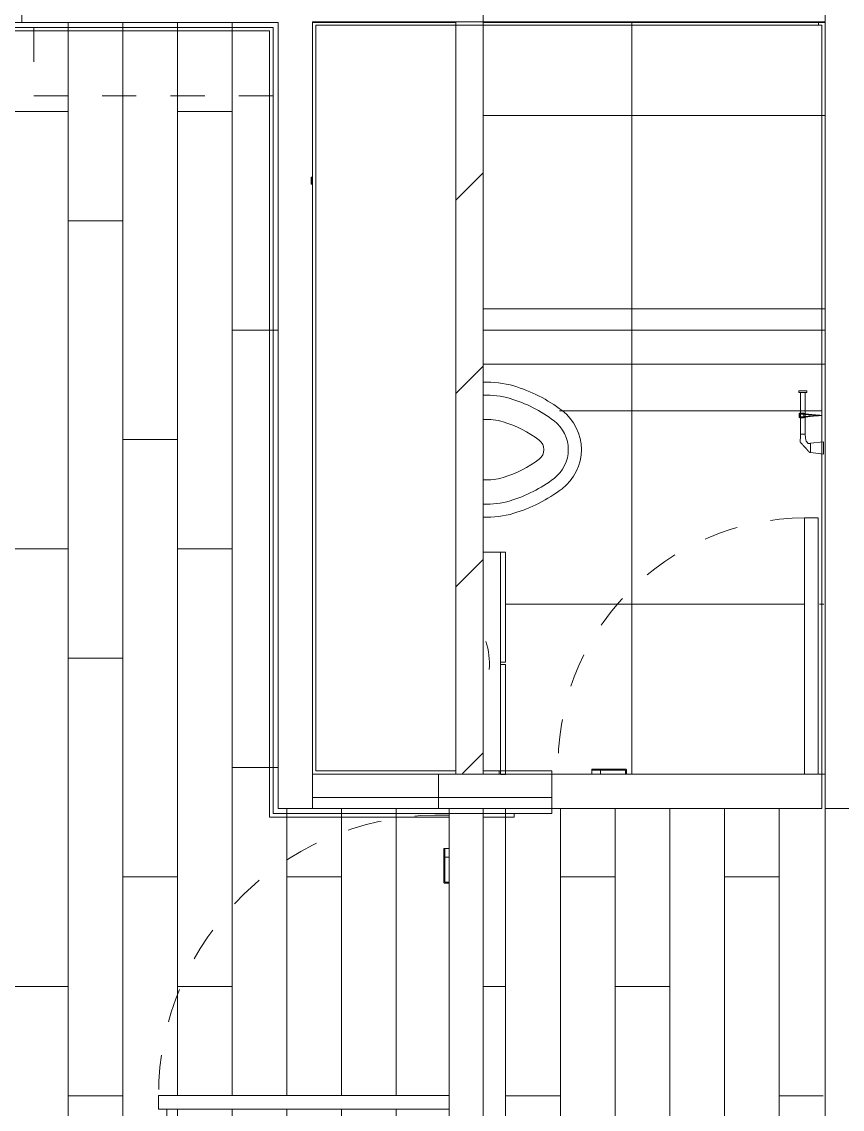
# Model space of a CAD drawing. Header units: metres. Extents: x 3856 to 4207, y -1118 to -691.
# Drawn here: x 3977.007 to 3979.407, y -987.707 to -984.525 of the extents above; entities that cross this region are included whole.
import ezdxf

# ---------------------------------------------------------------- set-up
doc = ezdxf.new("R2010")
doc.units = ezdxf.units.M
doc.linetypes.add('Dash', pattern=[0.00635, 0.003175, -0.003175])
doc.linetypes.add('Derribado', pattern=[0.0048, 0.0032, -0.0016])
for name, color, linetype, lineweight in [('Casework', 7, 'Continuous', 9), ('Ceilings', 7, 'Continuous', 9), ('Common Edges', 7, 'Continuous', 9), ('Cut Pattern', 7, 'Continuous', 18), ('Detail Items', 7, 'Continuous', 9), ('Doors', 7, 'Continuous', 9), ('Floors', 7, 'Continuous', 9), ('Furniture', 7, 'Continuous', 9), ('Generic Models', 7, 'Continuous', 9), ('Linea de proyección', 7, 'Derribado', 9), ('Plumbing Fixtures', 7, 'Continuous', 9), ('Surface Pattern', 7, 'Continuous', 9), ('Walls', 7, 'Continuous', 9)]:
    doc.layers.add(name, color=color, linetype=linetype, lineweight=lineweight)
doc.layers.add('Cour_Roja_Punteada_1', color=1, linetype='Dash', lineweight=9, true_color=0xff0000)
doc.layers.add('ROA-E00-URB-A101-MASTER_PLAN cambio estaciomientos_dwg', color=7, linetype='Continuous', lineweight=9, true_color=0x767676)

# ---------------------------------------------------------------- blocks, each defined once
blk = doc.blocks.new('Toilet-Pressure_Lite_1_0-Kohler-Highline-3519-TR - SANITARIO ACUACER PLUS REDONDO BLANCO REF_ 320381001 CORONA O SIMILAR-V177-IMPLANTACIÓN - KIT COMERCIAL')
at = {"layer": 'Plumbing Fixtures', "color": 254, "true_color": 0xd4d4d4}
for centre, radius, start, end in [((0.0777, -0.5107), 0.2754, 177.7692, 196.5247), ((0.0777, -0.5107), 0.2373, 177.411, 196.5247), ((0.0777, -0.5107), 0.1661, 176.3005, 196.5247), ((-0.0777, -0.5107), 0.1661, 343.4753, 3.6995), ((-0.0777, -0.5107), 0.2373, 343.4753, 2.589), ((-0.0777, -0.5107), 0.2754, 343.4753, 2.2308), ((0.232, -0.4649), 0.327, 196.5247, 217.4753), ((-0.232, -0.4649), 0.327, 322.5247, 343.4753), ((0.232, -0.4649), 0.4363, 196.5247, 217.4753), ((0.232, -0.4649), 0.3982, 196.5247, 217.4753), ((-0.232, -0.4649), 0.3982, 322.5247, 343.4753), ((-0.232, -0.4649), 0.4363, 322.5247, 343.4753), ((0, -0.6428), 0.0347, 217.4753, 322.5247), ((0, -0.6428), 0.144, 217.4753, 322.5247), ((0, -0.6428), 0.1059, 217.4753, 322.5247)]:
    blk.add_arc(centre, radius, start, end, dxfattribs=at)
blk = doc.blocks.new('COUR-PUERTA-SIMPLE - P-04 90 cm x 2_10 cm-V186-IMPLANTACIÓN - KIT COMERCIAL')
at = {"layer": 'Detail Items'}
for p, q in [((0.39, -0.9), (0.39, -0.05)), ((0.39, -0.05), (0.39, -0.9)), ((0.43, -0.05), (0.43, -0.9)), ((0.43, -0.9), (0.43, -0.05)), ((0.43, -0.9), (0.39, -0.9)), ((0.39, -0.9), (0.43, -0.9))]:
    blk.add_line(p, q, dxfattribs=at)
at = {"layer": 'Doors'}
for p, q in [((-0.3327, -0.05), (-0.3327, -0.0622)), ((-0.3327, -0.0622), (-0.3327, -0.0654)), ((-0.32, -0.0622), (-0.3327, -0.0622)), ((-0.3327, -0.0622), (-0.3073, -0.0622)), ((-0.3327, -0.0622), (-0.3073, -0.0622)), ((-0.32, -0.0622), (-0.2342, -0.0622)), ((-0.2342, -0.0622), (-0.32, -0.0622)), ((-0.32, -0.0654), (-0.32, -0.0622)), ((-0.32, -0.0622), (-0.32, -0.0654)), ((-0.3073, -0.0622), (-0.3073, -0.05)), ((-0.2342, -0.0622), (-0.2342, -0.05)), ((-0.2342, -0.05), (-0.2342, -0.0622)), ((-0.2311, -0.05), (-0.2311, -0.0623)), ((-0.2311, -0.0623), (-0.2311, -0.05)), ((-0.3327, -0.0654), (-0.32, -0.0654)), ((-0.32, -0.0654), (-0.2342, -0.0654)), ((-0.2342, -0.0654), (-0.32, -0.0654))]:
    blk.add_line(p, q, dxfattribs=at)
at = {"layer": 'Doors', "flags": 128}
for points in [[(-0.2342, -0.0654), (-0.2335, -0.0653), (-0.2329, -0.0651), (-0.2323, -0.0647), (-0.2318, -0.0642), (-0.2314, -0.0636), (-0.2312, -0.063), (-0.2311, -0.0623)], [(-0.2311, -0.0623), (-0.2312, -0.063), (-0.2314, -0.0636), (-0.2318, -0.0642), (-0.2323, -0.0647), (-0.2329, -0.0651), (-0.2335, -0.0653), (-0.2342, -0.0654)]]:
    blk.add_lwpolyline(points, dxfattribs=at)
at = {"layer": 'Linea de proyección'}
blk.add_arc((0.39, -0.0791), 0.8209, 177.9834, 270, dxfattribs=at)
blk = doc.blocks.new('COUR-PUERTA-SIMPLE - P-05 _ 80 cm x 210 cm-V189-IMPLANTACIÓN - KIT COMERCIAL')
at = {"layer": 'Detail Items'}
for p, q in [((0.38, 0.8), (0.34, 0.8)), ((0.34, 0.8), (0.34, 0.05)), ((0.34, 0.8), (0.38, 0.8)), ((0.34, 0.05), (0.34, 0.8)), ((0.38, 0.05), (0.38, 0.8)), ((0.38, 0.8), (0.38, 0.05))]:
    blk.add_line(p, q, dxfattribs=at)
at = {"layer": 'Doors'}
for p, q in [((-0.2827, 0.0654), (-0.2827, 0.0622)), ((-0.27, 0.0654), (-0.2827, 0.0654)), ((-0.27, 0.0654), (-0.1842, 0.0654)), ((-0.1842, 0.0654), (-0.27, 0.0654)), ((-0.27, 0.0654), (-0.27, 0.0622)), ((-0.27, 0.0622), (-0.27, 0.0654)), ((-0.2827, 0.0622), (-0.27, 0.0622)), ((-0.2827, 0.0622), (-0.2827, 0.05)), ((-0.2573, 0.0622), (-0.2827, 0.0622)), ((-0.2573, 0.0622), (-0.2827, 0.0622)), ((-0.27, 0.0622), (-0.1842, 0.0622)), ((-0.1842, 0.0622), (-0.27, 0.0622)), ((-0.2573, 0.05), (-0.2573, 0.0622)), ((-0.1842, 0.0622), (-0.1842, 0.05)), ((-0.1842, 0.05), (-0.1842, 0.0622)), ((-0.1811, 0.05), (-0.1811, 0.0623)), ((-0.1811, 0.0623), (-0.1811, 0.05)), ((0.4, 0.05), (0.4, -0.05))]:
    blk.add_line(p, q, dxfattribs=at)
at = {"layer": 'Doors', "flags": 128}
for points in [[(-0.1842, 0.0654), (-0.1835, 0.0653), (-0.1829, 0.0651), (-0.1823, 0.0647), (-0.1818, 0.0642), (-0.1814, 0.0636), (-0.1812, 0.063), (-0.1811, 0.0623)], [(-0.1811, 0.0623), (-0.1812, 0.063), (-0.1814, 0.0636), (-0.1818, 0.0642), (-0.1823, 0.0647), (-0.1829, 0.0651), (-0.1835, 0.0653), (-0.1842, 0.0654)]]:
    blk.add_lwpolyline(points, dxfattribs=at)
at = {"layer": 'Linea de proyección'}
blk.add_arc((0.34, 0.0789), 0.7211, 90, 182.2872, dxfattribs=at)
blk = doc.blocks.new('Lavm_Vessel_ManantialDuo_34_5x34_5x13_5_Corona - Lavm_Vessel_ManantialDuo_34_5x34_5x13_5_Corona-10601154-IMPLANTACIÓN - KIT COMERCIAL')
at = {"layer": 'Detail Items', "color": 253, "true_color": 0xaaaaaa}
blk.add_arc((0, 0), 0.193, 84.6951, 109.3391, dxfattribs=at)
blk = doc.blocks.new('PM4045551-Ducha-monocontrol-Palma-Pro - Ducha monocontrol Palma Pro-10363258-IMPLANTACIÓN - KIT COMERCIAL')
at = {"layer": 'Plumbing Fixtures', "color": 253, "true_color": 0xaaaaaa}
for p, q in [((0.1147, 0.0086), (0.1147, 0.0055)), ((0.1147, 0.0086), (0.125, 0.0086)), ((0.125, 0.0055), (0.1147, 0.0055)), ((0.125, 0.0086), (0.1353, 0.0086)), ((0.1353, 0.0055), (0.125, 0.0055)), ((0.1353, 0.0055), (0.1353, 0.0086))]:
    blk.add_line(p, q, dxfattribs=at)
at = {"layer": 'Plumbing Fixtures', "color": 253, "true_color": 0xaaaaaa, "flags": 128}
for points in [[(0.1139, 0.0051), (0.1139, 0.0051), (0.1139, 0.0051), (0.1139, 0.0052), (0.114, 0.0052), (0.114, 0.0052), (0.114, 0.0052), (0.1141, 0.0053), (0.1141, 0.0053), (0.1141, 0.0053), (0.1142, 0.0053), (0.1142, 0.0054), (0.1142, 0.0054), (0.1143, 0.0054), (0.1143, 0.0054), (0.1143, 0.0054), (0.1144, 0.0054), (0.1144, 0.0055), (0.1144, 0.0055), (0.1145, 0.0055), (0.1145, 0.0055), (0.1146, 0.0055), (0.1146, 0.0055), (0.1146, 0.0055), (0.1147, 0.0055)], [(0.1147, 0.0055), (0.1147, 0.0055), (0.1148, 0.0055), (0.1148, 0.0055), (0.1149, 0.0055), (0.115, 0.0055), (0.1151, 0.0055), (0.1152, 0.0055), (0.1154, 0.0055), (0.1155, 0.0055), (0.1157, 0.0055), (0.1159, 0.0055), (0.1161, 0.0055), (0.1163, 0.0055), (0.1165, 0.0055), (0.1167, 0.0055), (0.117, 0.0055), (0.1173, 0.0055), (0.1175, 0.0055), (0.1178, 0.0055), (0.1181, 0.0055), (0.1184, 0.0055), (0.1188, 0.0055), (0.1191, 0.0055), (0.1194, 0.0055), (0.1198, 0.0055), (0.1201, 0.0055), (0.1205, 0.0055), (0.1209, 0.0055), (0.1213, 0.0055), (0.1217, 0.0055), (0.122, 0.0055), (0.1224, 0.0055), (0.1228, 0.0055), (0.1232, 0.0055), (0.1237, 0.0055), (0.1241, 0.0055), (0.1245, 0.0055), (0.1249, 0.0055), (0.125, 0.0055)], [(0.125, 0.0055), (0.1246, 0.0055), (0.1242, 0.0055), (0.1238, 0.0055), (0.1234, 0.0055), (0.123, 0.0055), (0.1226, 0.0055), (0.1222, 0.0055), (0.1218, 0.0055), (0.1214, 0.0055), (0.121, 0.0055), (0.1206, 0.0055), (0.1202, 0.0055), (0.1199, 0.0055), (0.1195, 0.0055), (0.1192, 0.0055), (0.1188, 0.0055), (0.1185, 0.0055), (0.1182, 0.0055), (0.1179, 0.0055), (0.1176, 0.0055), (0.1173, 0.0055), (0.1171, 0.0055), (0.1168, 0.0055), (0.1166, 0.0055), (0.1163, 0.0055), (0.1161, 0.0055), (0.1159, 0.0055), (0.1157, 0.0055), (0.1156, 0.0055), (0.1154, 0.0055), (0.1153, 0.0055), (0.1151, 0.0055), (0.115, 0.0055), (0.1149, 0.0055), (0.1148, 0.0055), (0.1148, 0.0055), (0.1147, 0.0055), (0.1147, 0.0055)], [(0.1353, 0.0055), (0.1353, 0.0055), (0.1352, 0.0055), (0.1352, 0.0055), (0.1351, 0.0055), (0.135, 0.0055), (0.1349, 0.0055), (0.1348, 0.0055), (0.1346, 0.0055), (0.1345, 0.0055), (0.1343, 0.0055), (0.1341, 0.0055), (0.1339, 0.0055), (0.1337, 0.0055), (0.1335, 0.0055), (0.1333, 0.0055), (0.133, 0.0055), (0.1327, 0.0055), (0.1325, 0.0055), (0.1322, 0.0055), (0.1319, 0.0055), (0.1316, 0.0055), (0.1312, 0.0055), (0.1309, 0.0055), (0.1306, 0.0055), (0.1302, 0.0055), (0.1299, 0.0055), (0.1295, 0.0055), (0.1291, 0.0055), (0.1287, 0.0055), (0.1283, 0.0055), (0.128, 0.0055), (0.1276, 0.0055), (0.1272, 0.0055), (0.1268, 0.0055), (0.1263, 0.0055), (0.1259, 0.0055), (0.1255, 0.0055), (0.1251, 0.0055), (0.125, 0.0055)], [(0.125, 0.0055), (0.1254, 0.0055), (0.1258, 0.0055), (0.1262, 0.0055), (0.1266, 0.0055), (0.127, 0.0055), (0.1274, 0.0055), (0.1278, 0.0055), (0.1282, 0.0055), (0.1286, 0.0055), (0.129, 0.0055), (0.1294, 0.0055), (0.1298, 0.0055), (0.1301, 0.0055), (0.1305, 0.0055), (0.1308, 0.0055), (0.1312, 0.0055), (0.1315, 0.0055), (0.1318, 0.0055), (0.1321, 0.0055), (0.1324, 0.0055), (0.1327, 0.0055), (0.1329, 0.0055), (0.1332, 0.0055), (0.1334, 0.0055), (0.1337, 0.0055), (0.1339, 0.0055), (0.1341, 0.0055), (0.1343, 0.0055), (0.1344, 0.0055), (0.1346, 0.0055), (0.1347, 0.0055), (0.1349, 0.0055), (0.135, 0.0055), (0.1351, 0.0055), (0.1352, 0.0055), (0.1352, 0.0055), (0.1353, 0.0055), (0.1353, 0.0055)], [(0.1353, 0.0055), (0.1353, 0.0055), (0.1354, 0.0055), (0.1354, 0.0055), (0.1355, 0.0055), (0.1355, 0.0055), (0.1355, 0.0055), (0.1356, 0.0055), (0.1356, 0.0054), (0.1357, 0.0054), (0.1357, 0.0054), (0.1357, 0.0054), (0.1358, 0.0054), (0.1358, 0.0054), (0.1358, 0.0053), (0.1359, 0.0053), (0.1359, 0.0053), (0.1359, 0.0053), (0.136, 0.0053), (0.136, 0.0052), (0.136, 0.0052), (0.136, 0.0052), (0.1361, 0.0051), (0.1361, 0.0051), (0.1361, 0.0051), (0.1361, 0.005)]]:
    blk.add_lwpolyline(points, dxfattribs=at)
blk = doc.blocks.new('KR6155551-Portarollos-Koral-mate-black - Mate black-10613681-IMPLANTACIÓN - KIT COMERCIAL')
at = {"layer": 'Furniture'}
for p, q in [((0.107, -0.0001), (0.1115, -0.0379)), ((0.143, -0.0001), (0.107, -0.0001)), ((0.143, -0.0001), (0.107, -0.0001)), ((0.1385, -0.0379), (0.143, -0.0001)), ((-0.0375, -0.0484), (-0.0421, -0.0484)), ((-0.0421, -0.0484), (-0.0421, -0.0601)), ((-0.0421, -0.0601), (-0.0421, -0.0719)), ((-0.0375, -0.0601), (-0.0375, -0.0484)), ((0.0844, -0.0534), (-0.0375, -0.0534)), ((-0.0375, -0.0534), (-0.0375, -0.0668)), ((-0.0375, -0.0534), (-0.0375, -0.0668)), ((-0.0375, -0.0719), (-0.0375, -0.0601)), ((0.0844, -0.0668), (0.0844, -0.0534)), ((0.0844, -0.0668), (0.0844, -0.0534)), ((0.1115, -0.0379), (0.1385, -0.0379)), ((0.1115, -0.0379), (0.1385, -0.0379)), ((-0.0421, -0.0719), (-0.0375, -0.0719)), ((-0.0375, -0.0668), (0.0844, -0.0668))]:
    blk.add_line(p, q, dxfattribs=at)
at = {"layer": 'Furniture', "flags": 128}
for points in [[(0.0844, -0.0534), (0.0955, -0.0525), (0.1017, -0.0515), (0.1048, -0.0503), (0.1075, -0.0486), (0.1105, -0.0465), (0.1118, -0.0444), (0.112, -0.0425), (0.1116, -0.0379)], [(0.1116, -0.0379), (0.112, -0.0425), (0.1118, -0.0444), (0.1105, -0.0465), (0.1075, -0.0486), (0.1048, -0.0503), (0.1017, -0.0515), (0.0955, -0.0525), (0.0844, -0.0534)], [(0.0844, -0.0534), (0.0844, -0.0537), (0.0844, -0.0543), (0.0844, -0.0554), (0.0844, -0.0568), (0.0844, -0.0584), (0.0844, -0.0601), (0.0844, -0.0619), (0.0844, -0.0635), (0.0844, -0.0649), (0.0844, -0.0659), (0.0844, -0.0666), (0.0844, -0.0668)], [(0.0844, -0.0668), (0.0844, -0.0666), (0.0844, -0.0659), (0.0844, -0.0649), (0.0844, -0.0635), (0.0844, -0.0619), (0.0844, -0.0601), (0.0844, -0.0584), (0.0844, -0.0568), (0.0844, -0.0554), (0.0844, -0.0543), (0.0844, -0.0537), (0.0844, -0.0534)], [(0.1386, -0.0379), (0.1381, -0.0379), (0.1367, -0.0379), (0.1346, -0.0379), (0.1318, -0.0379), (0.1286, -0.0379), (0.1251, -0.0379), (0.1216, -0.0379), (0.1183, -0.0379), (0.1155, -0.0379), (0.1134, -0.0379), (0.112, -0.0379), (0.1116, -0.0379)], [(0.1116, -0.0379), (0.112, -0.0379), (0.1134, -0.0379), (0.1155, -0.0379), (0.1183, -0.0379), (0.1216, -0.0379), (0.1251, -0.0379), (0.1286, -0.0379), (0.1318, -0.0379), (0.1346, -0.0379), (0.1367, -0.0379), (0.1381, -0.0379), (0.1386, -0.0379)], [(0.1386, -0.0379), (0.1385, -0.0392), (0.1384, -0.0405)], [(0.1384, -0.0405), (0.1385, -0.0392), (0.1386, -0.0379)], [(0.1073, -0.0684), (0.1019, -0.0682), (0.0951, -0.0676), (0.0844, -0.0668)], [(0.0844, -0.0668), (0.0951, -0.0676), (0.1019, -0.0682), (0.1073, -0.0684)]]:
    blk.add_lwpolyline(points, dxfattribs=at)
at = {"layer": 'Furniture'}
for points, knots in [([(0.1384, -0.0405), (0.1383, -0.0405), (0.1381, -0.0407), (0.1376, -0.0411), (0.1373, -0.0414), (0.137, -0.0417), (0.1364, -0.0422), (0.1356, -0.0429), (0.1349, -0.0436), (0.1343, -0.0441), (0.1338, -0.0446), (0.1333, -0.045), (0.1326, -0.0456), (0.1317, -0.0464), (0.1308, -0.0473), (0.1301, -0.0479), (0.1295, -0.0484), (0.129, -0.0489), (0.1282, -0.0496), (0.1273, -0.0505), (0.1263, -0.0513), (0.1256, -0.052), (0.1251, -0.0524), (0.1245, -0.0529), (0.1239, -0.0535), (0.1227, -0.0546), (0.1211, -0.056), (0.1193, -0.0577), (0.118, -0.0588), (0.1173, -0.0594), (0.1168, -0.0599), (0.1162, -0.0604), (0.1155, -0.061), (0.1147, -0.0618), (0.1138, -0.0626), (0.1132, -0.0631), (0.1129, -0.0634), (0.1126, -0.0636), (0.1124, -0.0638), (0.1121, -0.0641), (0.1115, -0.0646), (0.1107, -0.0654), (0.11, -0.066), (0.1094, -0.0665), (0.1091, -0.0668), (0.1089, -0.067), (0.1087, -0.0672), (0.1084, -0.0675), (0.108, -0.0678), (0.1076, -0.0682), (0.1074, -0.0683), (0.1073, -0.0684)], [-1, -1, -1, -1, -0.944444, -0.916667, -0.902778, -0.888889, -0.861111, -0.833333, -0.805556, -0.791667, -0.777778, -0.763889, -0.75, -0.722222, -0.694444, -0.680556, -0.666667, -0.652778, -0.638889, -0.611111, -0.583333, -0.569444, -0.555556, -0.541667, -0.527778, -0.5, -0.444444, -0.388889, -0.361111, -0.347222, -0.333333, -0.319444, -0.305556, -0.277778, -0.25, -0.236111, -0.229167, -0.222222, -0.215278, -0.208333, -0.194444, -0.166667, -0.138889, -0.125, -0.111111, -0.104167, -0.097222, -0.083333, -0.055556, -0.027778, 0, 0, 0, 0]), ([(0.1073, -0.0684), (0.1074, -0.0683), (0.1076, -0.0682), (0.108, -0.0678), (0.1084, -0.0675), (0.1087, -0.0672), (0.1089, -0.067), (0.1091, -0.0668), (0.1094, -0.0665), (0.11, -0.066), (0.1107, -0.0654), (0.1115, -0.0646), (0.1121, -0.0641), (0.1124, -0.0638), (0.1126, -0.0636), (0.1129, -0.0634), (0.1132, -0.0631), (0.1138, -0.0626), (0.1147, -0.0618), (0.1155, -0.061), (0.1162, -0.0604), (0.1168, -0.0599), (0.1173, -0.0594), (0.118, -0.0588), (0.1193, -0.0577), (0.1211, -0.056), (0.1227, -0.0546), (0.1239, -0.0535), (0.1245, -0.0529), (0.1252, -0.0523), (0.1261, -0.0515), (0.1273, -0.0505), (0.1282, -0.0496), (0.129, -0.0489), (0.1295, -0.0484), (0.1301, -0.0479), (0.1308, -0.0473), (0.1317, -0.0464), (0.1326, -0.0456), (0.1333, -0.045), (0.1338, -0.0446), (0.1343, -0.0441), (0.1349, -0.0436), (0.1356, -0.0429), (0.1364, -0.0422), (0.137, -0.0417), (0.1373, -0.0414), (0.1376, -0.0411), (0.1381, -0.0407), (0.1383, -0.0405), (0.1384, -0.0405)], [-1, -1, -1, -1, -0.972222, -0.944444, -0.916667, -0.902778, -0.895833, -0.888889, -0.875, -0.861111, -0.833333, -0.805556, -0.791667, -0.784722, -0.777778, -0.770833, -0.763889, -0.75, -0.722222, -0.694444, -0.680556, -0.666667, -0.652778, -0.638889, -0.611111, -0.555556, -0.5, -0.472222, -0.458333, -0.444444, -0.416667, -0.388889, -0.361111, -0.347222, -0.333333, -0.319444, -0.305556, -0.277778, -0.25, -0.236111, -0.222222, -0.208333, -0.194444, -0.166667, -0.138889, -0.111111, -0.097222, -0.083333, -0.055556, 0, 0, 0, 0])]:
    blk.add_open_spline(points, degree=3, knots=knots, dxfattribs=at)
blk = doc.blocks.new('KR6125551-Percha-Koral-mate-black - Mate black-10354675-IMPLANTACIÓN - KIT COMERCIAL')
at = {"layer": 'Generic Models'}
for p, q in [((0.1185, -0.0587), (0.1185, -0.0687)), ((0.13, -0.0572), (0.12, -0.0572)), ((0.1315, -0.0687), (0.1315, -0.0587)), ((0.12, -0.0702), (0.13, -0.0702)), ((0.1293, -0.0714), (0.1207, -0.0714))]:
    blk.add_line(p, q, dxfattribs=at)
at = {"layer": 'Generic Models', "flags": 128}
for points in [[(0.125, -0.005), (0.1203, -0.005), (0.116, -0.005), (0.1123, -0.005), (0.1094, -0.005), (0.1076, -0.005), (0.107, -0.005), (0.1076, -0.005), (0.1094, -0.005), (0.1123, -0.005), (0.116, -0.005), (0.1203, -0.005), (0.125, -0.005)], [(0.1187, -0.0581), (0.1199, -0.0544), (0.1201, -0.0537), (0.1203, -0.0531), (0.1204, -0.0524), (0.121, -0.0498), (0.1215, -0.0454), (0.1226, -0.0361), (0.1239, -0.0207), (0.1248, -0.0084), (0.125, -0.005)], [(0.1313, -0.058), (0.1301, -0.0544), (0.1299, -0.0537), (0.1297, -0.053), (0.1296, -0.0524), (0.129, -0.0498), (0.1285, -0.0454), (0.1274, -0.036), (0.1261, -0.0207), (0.1252, -0.0084), (0.125, -0.005)], [(0.125, -0.005), (0.1297, -0.005), (0.134, -0.005), (0.1377, -0.005), (0.1406, -0.005), (0.1424, -0.005), (0.143, -0.005), (0.1424, -0.005), (0.1406, -0.005), (0.1377, -0.005), (0.134, -0.005), (0.1297, -0.005), (0.125, -0.005)], [(0.12, -0.0572), (0.1196, -0.0573), (0.1192, -0.0574), (0.1189, -0.0577), (0.1187, -0.058), (0.1186, -0.0584), (0.1185, -0.0587)], [(0.1315, -0.0587), (0.1314, -0.0583), (0.1313, -0.058), (0.1311, -0.0577), (0.1308, -0.0574), (0.1304, -0.0573), (0.13, -0.0572)], [(0.1185, -0.0687), (0.1186, -0.0691), (0.1187, -0.0695), (0.1189, -0.0698), (0.1193, -0.07), (0.1196, -0.0702), (0.12, -0.0702)], [(0.1187, -0.0694), (0.1194, -0.0706), (0.12, -0.0712), (0.1207, -0.0714)], [(0.1313, -0.0694), (0.1306, -0.0706), (0.13, -0.0712), (0.1293, -0.0714)], [(0.13, -0.0702), (0.1304, -0.0702), (0.1307, -0.07), (0.1311, -0.0698), (0.1313, -0.0695), (0.1314, -0.0691), (0.1315, -0.0687)]]:
    blk.add_lwpolyline(points, dxfattribs=at)
at = {"layer": 'Generic Models'}
for points, knots in [([(0.125, -0.005), (0.1249, -0.0061), (0.1248, -0.0085), (0.1245, -0.0124), (0.1243, -0.0164), (0.124, -0.02), (0.1238, -0.0231), (0.1234, -0.027), (0.1231, -0.0306), (0.1228, -0.0342), (0.1225, -0.0367), (0.1223, -0.039), (0.122, -0.0412), (0.1218, -0.0434), (0.1215, -0.0457), (0.1213, -0.0479), (0.121, -0.0498), (0.1208, -0.0513), (0.1205, -0.0523), (0.1203, -0.0532), (0.12, -0.0542), (0.1198, -0.0553), (0.1195, -0.0563), (0.1193, -0.0569), (0.1191, -0.0574), (0.119, -0.0577), (0.1189, -0.058), (0.1187, -0.0583), (0.1186, -0.0586), (0.1185, -0.0587)], [0, 0, 0, 0, 0.038462, 0.076923, 0.115385, 0.153846, 0.192308, 0.230769, 0.307692, 0.346154, 0.384615, 0.423077, 0.461538, 0.5, 0.538462, 0.576923, 0.615385, 0.653846, 0.692308, 0.730769, 0.769231, 0.807692, 0.846154, 0.884615, 0.903846, 0.923077, 0.942308, 0.961538, 1, 1, 1, 1]), ([(0.1185, -0.0687), (0.1186, -0.0689), (0.1188, -0.0692), (0.119, -0.0697), (0.1193, -0.07), (0.1195, -0.0701), (0.1198, -0.07), (0.12, -0.0696), (0.1203, -0.0689), (0.1205, -0.0675), (0.1208, -0.0655), (0.121, -0.063), (0.1213, -0.0602), (0.1216, -0.0563), (0.122, -0.0511), (0.1224, -0.0458), (0.1228, -0.0416), (0.123, -0.0384), (0.1233, -0.035), (0.1235, -0.0305), (0.1239, -0.0249), (0.1243, -0.0177), (0.1246, -0.0106), (0.1249, -0.0066), (0.125, -0.005)], [0, 0, 0, 0, 0.038462, 0.076923, 0.115385, 0.153846, 0.192308, 0.230769, 0.269231, 0.307692, 0.346154, 0.384615, 0.423077, 0.461538, 0.538462, 0.615385, 0.653846, 0.692308, 0.730769, 0.769231, 0.826923, 0.884615, 0.942308, 1, 1, 1, 1]), ([(0.1315, -0.0587), (0.1314, -0.0586), (0.1313, -0.0583), (0.1311, -0.058), (0.131, -0.0577), (0.1309, -0.0574), (0.1307, -0.0569), (0.1305, -0.0562), (0.1303, -0.0553), (0.13, -0.0542), (0.1298, -0.0532), (0.1295, -0.0523), (0.1293, -0.0513), (0.129, -0.0498), (0.1288, -0.0479), (0.1285, -0.0457), (0.1283, -0.0434), (0.1279, -0.0405), (0.1276, -0.0375), (0.1273, -0.0342), (0.1269, -0.0306), (0.1266, -0.027), (0.1263, -0.0231), (0.126, -0.02), (0.1258, -0.0164), (0.1255, -0.0124), (0.1253, -0.0085), (0.1251, -0.0061), (0.125, -0.005)], [0, 0, 0, 0, 0.038462, 0.057692, 0.076923, 0.096154, 0.115385, 0.153846, 0.192308, 0.230769, 0.269231, 0.307692, 0.346154, 0.384615, 0.423077, 0.461538, 0.5, 0.538462, 0.615385, 0.653846, 0.692308, 0.769231, 0.807692, 0.846154, 0.884615, 0.923077, 0.961538, 1, 1, 1, 1]), ([(0.1315, -0.0687), (0.1314, -0.0689), (0.1313, -0.0692), (0.131, -0.0697), (0.1308, -0.07), (0.1305, -0.0701), (0.1303, -0.07), (0.13, -0.0696), (0.1298, -0.0689), (0.1295, -0.0675), (0.1293, -0.0655), (0.129, -0.063), (0.1288, -0.0602), (0.1284, -0.0563), (0.128, -0.0511), (0.1276, -0.0458), (0.1273, -0.0416), (0.1269, -0.0374), (0.1265, -0.0313), (0.1261, -0.0242), (0.1258, -0.0177), (0.1254, -0.0114), (0.1252, -0.0072), (0.125, -0.005)], [0, 0, 0, 0, 0.038462, 0.076923, 0.115385, 0.153846, 0.192308, 0.230769, 0.269231, 0.307692, 0.346154, 0.384615, 0.423077, 0.461538, 0.538462, 0.615385, 0.653846, 0.692308, 0.769231, 0.846154, 0.884615, 0.923077, 1, 1, 1, 1])]:
    blk.add_open_spline(points, degree=3, knots=knots, dxfattribs=at)
blk = doc.blocks.new('EDIFICIO TIPO A_rvt-2-IMPLANTACIÓN - KIT COMERCIAL')
at = {"layer": 'Cut Pattern', "lineweight": 9, "true_color": 0x414141}
h = blk.add_hatch(dxfattribs=at)
h.set_pattern_fill('FP_58', color=250, style=0, pattern_type=2)
h.set_pattern_definition([(45, (0, 0), (-0.282842712, 0.282842712), [])])
h.paths.add_polyline_path([(3978.2768, -986.7273), (3978.3568, -986.7173), (3978.3568, -984.5253), (3978.2768, -984.5253), (3978.2768, -986.7173)])
at = {"layer": 'Surface Pattern', "true_color": 0x808080}
h = blk.add_hatch(dxfattribs=at)
h.set_pattern_fill('FP_47', color=8, style=0, pattern_type=2)
h.set_pattern_definition([(270, (6019.702, 1034.412), (0.16, 1e-17), []), (0, (6019.702, 1034.412), (0.32, 0.32), [0.16, -1.12]), (0, (6019.862, 1033.772), (0.32, 0.32), [0.16, -1.12])])
h.paths.add_polyline_path([(3979.5051, -996.0273), (3982.9568, -996.0273), (3982.9568, -987.8273), (3979.4568, -987.8273), (3979.4568, -989.0273), (3979.3568, -989.0273), (3979.3468, -986.8273), (3978.3568, -986.8273), (3978.3568, -990.6273), (3978.2568, -990.6273), (3978.2568, -990.3273), (3976.9818, -990.3273), (3976.9818, -991.5673), (3977.9318, -991.5673), (3977.9318, -991.6073), (3976.9818, -991.6123), (3976.9818, -991.6273), (3979.4568, -991.6273), (3979.4568, -991.7423), (3979.5918, -991.7423), (3979.5918, -993.5423), (3979.4568, -993.5423), (3979.4651, -996.0273)])
h.paths.add_polyline_path([(3981.3702, -995.9513), (3981.3702, -995.1513), (3982.0702, -995.1513), (3982.0702, -993.6366), (3982.8702, -993.6366), (3982.8702, -995.9513), (3982.0702, -995.9513)])
h.paths.add_polyline_path([(3981.2828, -994.6273), (3980.8254, -994.6273), (3980.8254, -994.1273), (3981.4254, -994.1273), (3981.4254, -994.6273), (3981.3702, -994.6273)])
h.paths.add_polyline_path([(3981.2828, -992.0273), (3980.7068, -992.0273), (3980.7068, -991.3273), (3982.3068, -991.3273), (3982.3068, -992.0273)])
h.paths.add_polyline_path([(3977.2825, -990.2273), (3977.6568, -990.2173), (3977.6568, -990.1293), (3976.5568, -990.1293), (3976.5568, -990.1143), (3977.6568, -990.1143), (3977.6568, -987.8273), (3976.5559, -987.8293), (3976.5559, -990.2273)])
h.paths.add_polyline_path([(3976.5718, -989.8587), (3976.5718, -989.85), (3976.6942, -989.8587)])
h.paths.add_polyline_path([(3976.5559, -987.7273), (3978.2568, -987.7273), (3978.2568, -987.7073), (3977.4068, -987.7073), (3977.4068, -987.6673), (3978.2568, -987.6673), (3978.2568, -986.8273), (3977.7568, -986.8273), (3977.7568, -984.5273), (3974.4068, -984.5273), (3974.4068, -987.7273), (3975.949, -987.7273)])
h.paths.add_polyline_path([(3981.2828, -987.7273), (3982.9568, -987.7273), (3982.9568, -984.5273), (3980.0568, -984.5298), (3980.0568, -986.7148), (3980.0818, -986.7148), (3980.0818, -986.7298), (3980.0568, -986.7298), (3980.0568, -986.8273), (3979.4568, -986.8273), (3979.4568, -987.6173), (3980.2068, -987.6173), (3980.2068, -987.6573), (3979.4568, -987.6573), (3979.4568, -987.7273)])
h.paths.add_polyline_path([(3974.9273, -987.295), (3974.5273, -987.295), (3974.5273, -986.895), (3974.9273, -986.895)])
h.paths.add_polyline_path([(3975.9297, -986.795), (3974.5273, -986.795), (3974.5273, -985.195), (3976.4273, -985.195), (3976.4273, -986.795), (3975.949, -986.795)])
h.paths.add_polyline_path([(3974.9273, -985.095), (3974.5273, -985.095), (3974.5273, -984.695), (3974.9273, -984.695), (3974.9273, -984.8847)])
h = blk.add_hatch(dxfattribs=at)
h.set_pattern_fill('FP_60', color=8, style=0, pattern_type=2)
h.set_pattern_definition([(180, (3978.791, 1042.612), (-7e-17, -0.566), []), (270, (3978.791, 1042.612), (0.566, 3e-17), [])])
h.paths.add_polyline_path([(3979.3568, -985.4273), (3979.3568, -984.5273), (3978.3568, -984.5273), (3978.3568, -985.4273), (3978.6159, -985.4273)])
h = blk.add_hatch(dxfattribs=at)
h.set_pattern_fill('FP_49', color=8, style=0, pattern_type=2)
h.set_pattern_definition([(270, (3979.923, 1044.578), (0.566, 3e-17), []), (0, (3979.923, 1044.578), (0, 0.566), [])])
h.paths.add_polyline_path([(3978.3668, -986.8273), (3978.5568, -986.8273), (3978.5568, -986.7273), (3979.2968, -986.7273), (3979.2968, -985.9773), (3979.3368, -985.9773), (3979.3468, -986.7273), (3979.3568, -986.7273), (3979.3468, -985.5273), (3978.3568, -985.5273), (3978.3568, -985.5809), (3978.4458, -985.591), (3978.5431, -985.6333), (3978.6159, -985.6938), (3978.6398, -985.7446), (3978.6287, -985.8411), (3978.5872, -985.8917), (3978.4957, -985.9455), (3978.3939, -985.9738), (3978.3568, -985.9738), (3978.3668, -986.0773), (3978.4218, -986.0773), (3978.4218, -986.3988), (3978.4218, -986.4058), (3978.4218, -986.7274), (3977.8568, -986.7273), (3977.8568, -986.8273), (3978.3568, -986.8273)])
at = {"layer": 'Casework'}
for p, q in [((3978.4068, -986.0773), (3978.3568, -986.0773)), ((3978.4218, -986.0772), (3978.4068, -986.0772)), ((3978.4068, -986.7273), (3978.4068, -986.0773)), ((3978.4218, -986.3988), (3978.4218, -986.0772)), ((3978.4068, -986.3988), (3978.4218, -986.3988)), ((3978.4218, -986.4058), (3978.4068, -986.4058)), ((3978.4218, -986.7274), (3978.4218, -986.4058)), ((3978.3568, -986.7273), (3978.4068, -986.7273)), ((3978.4068, -986.7274), (3978.4218, -986.7274))]:
    blk.add_line(p, q, dxfattribs=at)
at = {"layer": 'Ceilings'}
for p, q in [((3977.8568, -984.5273), (3977.8568, -986.7273)), ((3978.2768, -984.5273), (3977.8568, -984.5273)), ((3977.8568, -986.7273), (3978.2768, -986.7273))]:
    blk.add_line(p, q, dxfattribs=at)
at = {"layer": 'Common Edges'}
for p, q in [((3978.2768, -986.7173), (3978.2768, -986.7273)), ((3978.3568, -986.7173), (3978.3568, -986.7273))]:
    blk.add_line(p, q, dxfattribs=at)
at = {"layer": 'Cour_Roja_Punteada_1'}
for p, q in [((3977.7418, -984.5423), (3977.0418, -984.5423)), ((3977.0418, -984.5423), (3977.0418, -984.7423)), ((3977.7418, -984.7423), (3977.7418, -984.5423)), ((3977.0418, -984.7423), (3977.7418, -984.7423))]:
    blk.add_line(p, q, dxfattribs=at)
at = {"layer": 'Floors'}
for p, q in [((3977.7568, -984.5273), (3976.1318, -984.5273)), ((3977.7568, -986.8273), (3977.7568, -984.5273)), ((3979.3568, -985.4273), (3979.3568, -984.5273)), ((3978.3568, -985.4273), (3979.3568, -985.4273)), ((3979.3568, -985.5273), (3978.3568, -985.5273)), ((3979.3568, -986.7273), (3979.3568, -985.5273)), ((3977.8568, -986.7273), (3977.8568, -986.8273)), ((3978.2568, -986.8273), (3977.7568, -986.8273)), ((3977.8568, -986.8273), (3978.2568, -986.8273)), ((3978.5568, -986.8273), (3978.3568, -986.8273)), ((3978.3568, -986.8273), (3978.5568, -986.8273))]:
    blk.add_line(p, q, dxfattribs=at)
at = {"layer": 'Walls', "lineweight": 18}
for p, q in [((3978.3568, -984.4273), (3978.3568, -984.5273)), ((3979.3568, -984.5273), (3979.3568, -984.4273)), ((3977.8568, -984.5253), (3977.8568, -986.7273)), ((3977.8668, -984.5253), (3977.8568, -984.5253)), ((3979.3568, -984.5253), (3977.8668, -984.5253)), ((3978.3568, -984.5253), (3978.2768, -984.5253)), ((3978.2768, -984.5253), (3978.2768, -986.7173)), ((3978.3568, -986.7173), (3978.3568, -984.5253)), ((3979.3568, -984.5353), (3979.3568, -984.5253)), ((3977.7418, -984.5273), (3974.4068, -984.5273)), ((3974.4218, -984.5423), (3977.7418, -984.5423)), ((3977.7568, -984.5273), (3977.7418, -984.5273)), ((3977.7418, -984.5423), (3977.7418, -986.8423)), ((3977.7568, -986.8273), (3977.7568, -984.5273)), ((3977.8668, -986.7173), (3977.8668, -984.5353)), ((3977.8668, -984.5353), (3979.3468, -984.5353)), ((3978.3568, -984.5273), (3979.3568, -984.5273)), ((3979.3468, -984.5353), (3979.3468, -986.7273)), ((3979.3568, -986.7273), (3979.3568, -984.5353)), ((3978.2768, -986.7173), (3977.8668, -986.7173)), ((3978.5568, -986.7173), (3978.3568, -986.7173)), ((3978.5568, -986.7273), (3978.5568, -986.7173)), ((3977.8568, -986.7273), (3977.8668, -986.7273)), ((3977.8668, -986.7273), (3978.2768, -986.7273)), ((3978.2768, -986.7273), (3978.3568, -986.7273)), ((3978.3568, -986.7273), (3978.5568, -986.7273)), ((3979.3468, -986.7273), (3978.5568, -986.7273)), ((3978.5568, -986.7273), (3978.5568, -986.8273)), ((3979.3468, -986.8273), (3979.3468, -986.7273)), ((3979.3468, -986.7273), (3979.3568, -986.7273)), ((3977.7418, -986.8423), (3977.7568, -986.8423)), ((3978.5568, -986.8273), (3977.7568, -986.8273)), ((3977.7568, -986.8423), (3978.5568, -986.8423)), ((3978.3568, -986.8273), (3978.2568, -986.8273)), ((3978.2568, -986.8273), (3978.2568, -987.7273)), ((3978.3568, -987.7273), (3978.3568, -986.8273)), ((3978.5568, -986.8273), (3979.3468, -986.8273)), ((3978.5568, -986.8423), (3978.5568, -986.8273)), ((3979.4568, -986.8273), (3979.3568, -986.8273)), ((3979.3568, -986.8273), (3979.3568, -987.7273))]:
    blk.add_line(p, q, dxfattribs=at)
at = {"layer": 'Walls'}
for p, q in [((3979.3377, -984.5353), (3979.3377, -984.5253)), ((3974.4218, -984.5423), (3977.7318, -984.5423)), ((3977.7318, -984.5423), (3974.4218, -984.5423)), ((3974.4318, -984.5523), (3977.7318, -984.5523)), ((3977.7318, -984.5523), (3974.4318, -984.5523)), ((3977.7318, -984.5423), (3977.7418, -984.5423)), ((3977.7418, -984.5423), (3977.7318, -984.5423)), ((3977.7318, -984.5523), (3977.7318, -986.8423)), ((3977.7318, -986.8423), (3977.7318, -984.5523)), ((3977.7418, -984.5423), (3977.7418, -986.8423)), ((3977.7418, -986.8423), (3977.7418, -984.5423)), ((3979.3377, -984.5353), (3978.3568, -984.5353)), ((3978.3568, -986.7173), (3978.4035, -986.7173)), ((3978.4035, -986.7273), (3978.4035, -986.7173)), ((3978.4035, -986.7273), (3978.3568, -986.7273)), ((3977.7318, -986.8523), (3977.7318, -986.8423)), ((3977.7318, -986.8423), (3977.7318, -986.8523)), ((3977.7418, -986.8423), (3978.2568, -986.8423)), ((3978.2568, -986.8423), (3977.7418, -986.8423)), ((3978.3568, -986.8423), (3978.4468, -986.8423)), ((3978.4468, -986.8423), (3978.3568, -986.8423)), ((3978.4468, -986.8423), (3978.4468, -986.8523)), ((3978.4468, -986.8423), (3978.4468, -986.8523)), ((3977.7318, -986.8523), (3978.2568, -986.8523)), ((3978.2568, -986.8523), (3977.7318, -986.8523)), ((3978.3568, -986.8523), (3978.4468, -986.8523)), ((3978.4468, -986.8523), (3978.3568, -986.8523)), ((3977.4309, -987.7073), (3977.4309, -987.7273)), ((3977.4309, -987.7273), (3977.4309, -987.7073))]:
    blk.add_line(p, q, dxfattribs=at)
at = {"layer": 'Doors', "lineweight": 9}
blk.add_blockref('COUR-PUERTA-SIMPLE - P-05 _ 80 cm x 210 cm-V189-IMPLANTACIÓN - KIT COMERCIAL', (3978.9568, -986.7773), dxfattribs=at)
at = {"layer": 'Doors', "lineweight": 9, "rotation": 270}
blk.add_blockref('COUR-PUERTA-SIMPLE - P-04 90 cm x 2_10 cm-V186-IMPLANTACIÓN - KIT COMERCIAL', (3978.3068, -987.2773), dxfattribs=at)
at = {"layer": 'Furniture', "lineweight": 9, "rotation": 270}
blk.add_blockref('KR6155551-Portarollos-Koral-mate-black - Mate black-10613681-IMPLANTACIÓN - KIT COMERCIAL', (3979.3518, -985.6473), dxfattribs=at)
at = {"layer": 'Generic Models', "lineweight": 9, "rotation": 270}
blk.add_blockref('KR6125551-Percha-Koral-mate-black - Mate black-10354675-IMPLANTACIÓN - KIT COMERCIAL', (3979.3518, -985.5523), dxfattribs=at)
at = {"layer": 'Plumbing Fixtures', "lineweight": 9}
for name, p, rotation in [('PM4045551-Ducha-monocontrol-Palma-Pro - Ducha monocontrol Palma Pro-10363258-IMPLANTACIÓN - KIT COMERCIAL', (3977.8618, -985.1153), 90), ('Toilet-Pressure_Lite_1_0-Kohler-Highline-3519-TR - SANITARIO ACUACER PLUS REDONDO BLANCO REF_ 320381001 CORONA O SIMILAR-V177-IMPLANTACIÓN - KIT COMERCIAL', (3977.8568, -985.7773), 90.0000000000799), ('Lavm_Vessel_ManantialDuo_34_5x34_5x13_5_Corona - Lavm_Vessel_ManantialDuo_34_5x34_5x13_5_Corona-10601154-IMPLANTACIÓN - KIT COMERCIAL', (3978.1818, -986.4023), 270)]:
    blk.add_blockref(name, p, dxfattribs=dict(at, rotation=rotation))
blk = doc.blocks.new('ROA-E00-URB-A101-MASTER_PLAN cambio estaciomientos_dwg_PM4045551-Ducha-monocontrol-Palma-Pro - Ducha monocontrol Palma Pro-V183-Master Plan - Etapa 1-7986568-IMPLANTACIÓN - KIT COMERCIAL')
at = {"layer": 'Plumbing Fixtures', "flags": 128}
for points in [[(0.1139, 0.0051), (0.1139, 0.0051), (0.1139, 0.0051), (0.1139, 0.0052), (0.114, 0.0052), (0.114, 0.0052), (0.114, 0.0052), (0.1141, 0.0053), (0.1141, 0.0053), (0.1141, 0.0053), (0.1142, 0.0053), (0.1142, 0.0054), (0.1142, 0.0054), (0.1143, 0.0054), (0.1143, 0.0054), (0.1143, 0.0054), (0.1144, 0.0054), (0.1144, 0.0055), (0.1144, 0.0055), (0.1145, 0.0055), (0.1145, 0.0055), (0.1146, 0.0055), (0.1146, 0.0055), (0.1146, 0.0055), (0.1147, 0.0055)], [(0.1361, 0.005), (0.1361, 0.0051), (0.1361, 0.0051), (0.1361, 0.0051), (0.136, 0.0052), (0.136, 0.0052), (0.136, 0.0052), (0.136, 0.0053), (0.1359, 0.0053), (0.1359, 0.0053), (0.1359, 0.0053), (0.1358, 0.0053), (0.1358, 0.0054), (0.1358, 0.0054), (0.1357, 0.0054), (0.1357, 0.0054), (0.1357, 0.0054), (0.1356, 0.0054), (0.1356, 0.0055), (0.1355, 0.0055), (0.1355, 0.0055), (0.1355, 0.0055), (0.1354, 0.0055), (0.1354, 0.0055), (0.1353, 0.0055), (0.1353, 0.0055), (0.1353, 0.0086), (0.125, 0.0086), (0.1147, 0.0086), (0.1147, 0.0055)], [(0.1353, 0.0055), (0.1353, 0.0055), (0.1352, 0.0055), (0.1352, 0.0055), (0.1351, 0.0055), (0.135, 0.0055), (0.1349, 0.0055), (0.1348, 0.0055), (0.1346, 0.0055), (0.1345, 0.0055), (0.1343, 0.0055), (0.1341, 0.0055), (0.1339, 0.0055), (0.1337, 0.0055), (0.1335, 0.0055), (0.1333, 0.0055), (0.133, 0.0055), (0.1327, 0.0055), (0.1325, 0.0055), (0.1322, 0.0055), (0.1319, 0.0055), (0.1316, 0.0055), (0.1312, 0.0055), (0.1309, 0.0055), (0.1306, 0.0055), (0.1302, 0.0055), (0.1299, 0.0055), (0.1295, 0.0055), (0.1291, 0.0055), (0.1287, 0.0055), (0.1283, 0.0055), (0.128, 0.0055), (0.1276, 0.0055), (0.1272, 0.0055), (0.1268, 0.0055), (0.1263, 0.0055), (0.1259, 0.0055), (0.1255, 0.0055), (0.1251, 0.0055), (0.125, 0.0055), (0.1246, 0.0055), (0.1242, 0.0055), (0.1238, 0.0055), (0.1234, 0.0055), (0.123, 0.0055), (0.1226, 0.0055), (0.1222, 0.0055), (0.1218, 0.0055), (0.1214, 0.0055), (0.121, 0.0055), (0.1206, 0.0055), (0.1202, 0.0055), (0.1199, 0.0055), (0.1195, 0.0055), (0.1192, 0.0055), (0.1188, 0.0055), (0.1185, 0.0055), (0.1182, 0.0055), (0.1179, 0.0055), (0.1176, 0.0055), (0.1173, 0.0055), (0.1171, 0.0055), (0.1168, 0.0055), (0.1166, 0.0055), (0.1163, 0.0055), (0.1161, 0.0055), (0.1159, 0.0055), (0.1157, 0.0055), (0.1156, 0.0055), (0.1154, 0.0055), (0.1153, 0.0055), (0.1151, 0.0055), (0.115, 0.0055), (0.1149, 0.0055), (0.1148, 0.0055), (0.1148, 0.0055), (0.1147, 0.0055), (0.1147, 0.0055)], [(0.1147, 0.0055), (0.1147, 0.0055), (0.1148, 0.0055), (0.1148, 0.0055), (0.1149, 0.0055), (0.115, 0.0055), (0.1151, 0.0055), (0.1152, 0.0055), (0.1154, 0.0055), (0.1155, 0.0055), (0.1157, 0.0055), (0.1159, 0.0055), (0.1161, 0.0055), (0.1163, 0.0055), (0.1165, 0.0055), (0.1167, 0.0055), (0.117, 0.0055), (0.1173, 0.0055), (0.1175, 0.0055), (0.1178, 0.0055), (0.1181, 0.0055), (0.1184, 0.0055), (0.1188, 0.0055), (0.1191, 0.0055), (0.1194, 0.0055), (0.1198, 0.0055), (0.1201, 0.0055), (0.1205, 0.0055), (0.1209, 0.0055), (0.1213, 0.0055), (0.1217, 0.0055), (0.122, 0.0055), (0.1224, 0.0055), (0.1228, 0.0055), (0.1232, 0.0055), (0.1237, 0.0055), (0.1241, 0.0055), (0.1245, 0.0055), (0.1249, 0.0055), (0.125, 0.0055), (0.1147, 0.0055)], [(0.1353, 0.0055), (0.125, 0.0055), (0.1254, 0.0055), (0.1258, 0.0055), (0.1262, 0.0055), (0.1266, 0.0055), (0.127, 0.0055), (0.1274, 0.0055), (0.1278, 0.0055), (0.1282, 0.0055), (0.1286, 0.0055), (0.129, 0.0055), (0.1294, 0.0055), (0.1298, 0.0055), (0.1301, 0.0055), (0.1305, 0.0055), (0.1308, 0.0055), (0.1312, 0.0055), (0.1315, 0.0055), (0.1318, 0.0055), (0.1321, 0.0055), (0.1324, 0.0055), (0.1327, 0.0055), (0.1329, 0.0055), (0.1332, 0.0055), (0.1334, 0.0055), (0.1337, 0.0055), (0.1339, 0.0055), (0.1341, 0.0055), (0.1343, 0.0055), (0.1344, 0.0055), (0.1346, 0.0055), (0.1347, 0.0055), (0.1349, 0.0055), (0.135, 0.0055), (0.1351, 0.0055), (0.1352, 0.0055), (0.1352, 0.0055), (0.1353, 0.0055), (0.1353, 0.0055)]]:
    blk.add_lwpolyline(points, dxfattribs=at)
blk = doc.blocks.new('ROA-E00-URB-A101-MASTER_PLAN cambio estaciomientos_dwg_ROA-E01-ARQ-R23_rvt-2-Master Plan - Etapa 1-7986573-IMPLANTACIÓN - KIT COMERCIAL')
at = {"layer": 'Surface Pattern', "true_color": 0x808080}
h = blk.add_hatch(dxfattribs=at)
h.set_pattern_fill('FP_1451', color=8, style=0, pattern_type=2)
h.set_pattern_definition([(0, (-1044.478, 3979.923), (0, 0.566), []), (90, (-1044.478, 3979.923), (-0.566, 3e-17), [])])
h.paths.add_polyline_path([(985.5273, 3979.3237), (985.5273, 3979.3568), (985.4273, 3979.3568), (985.4273, 3978.3568), (985.5273, 3978.3568), (985.5273, 3979.3211)])
at = {"layer": 'Walls'}
for p, q in [((985.5273, 3979.3568), (985.4273, 3979.3568)), ((985.4273, 3979.3468), (985.5273, 3979.3468))]:
    blk.add_line(p, q, dxfattribs=at)
at = {"rotation": 180}
blk.add_blockref('ROA-E00-URB-A101-MASTER_PLAN cambio estaciomientos_dwg_PM4045551-Ducha-monocontrol-Palma-Pro - Ducha monocontrol Palma Pro-V183-Master Plan - Etapa 1-7986568-IMPLANTACIÓN - KIT COMERCIAL', (985.1153, 3977.8618), dxfattribs=at)
blk = doc.blocks.new('ROA-E00-URB-A101-MASTER_PLAN cambio estaciomientos_dwg_ROA-E01-EST-R23_rvt-2-Master Plan - Etapa 1-7986860-IMPLANTACIÓN - KIT COMERCIAL')
at = {"layer": 'Walls'}
for p, q in [((985.4273, 3979.3568), (985.5273, 3979.3568)), ((984.4773, 3977.0068), (984.5273, 3977.0068))]:
    blk.add_line(p, q, dxfattribs=at)
blk = doc.blocks.new('ROA-E00-URB-A101-MASTER_PLAN cambio estaciomientos_dwg-7942325-IMPLANTACIÓN - KIT COMERCIAL')
for name in ['ROA-E00-URB-A101-MASTER_PLAN cambio estaciomientos_dwg_ROA-E01-EST-R23_rvt-2-Master Plan - Etapa 1-7986860-IMPLANTACIÓN - KIT COMERCIAL', 'ROA-E00-URB-A101-MASTER_PLAN cambio estaciomientos_dwg_ROA-E01-ARQ-R23_rvt-2-Master Plan - Etapa 1-7986573-IMPLANTACIÓN - KIT COMERCIAL']:
    blk.add_blockref(name, (0, 0))

msp = doc.modelspace()

# ---------------------------------------------------------------- block references
at = {"lineweight": 5}
msp.add_blockref('EDIFICIO TIPO A_rvt-2-IMPLANTACIÓN - KIT COMERCIAL', (0, 0), dxfattribs=at)
at = {"layer": 'ROA-E00-URB-A101-MASTER_PLAN cambio estaciomientos_dwg', "color": 7, "rotation": 269.9999999999999}
msp.add_blockref('ROA-E00-URB-A101-MASTER_PLAN cambio estaciomientos_dwg-7942325-IMPLANTACIÓN - KIT COMERCIAL', (0, 0), dxfattribs=at)

doc.saveas('drawing.dxf')
